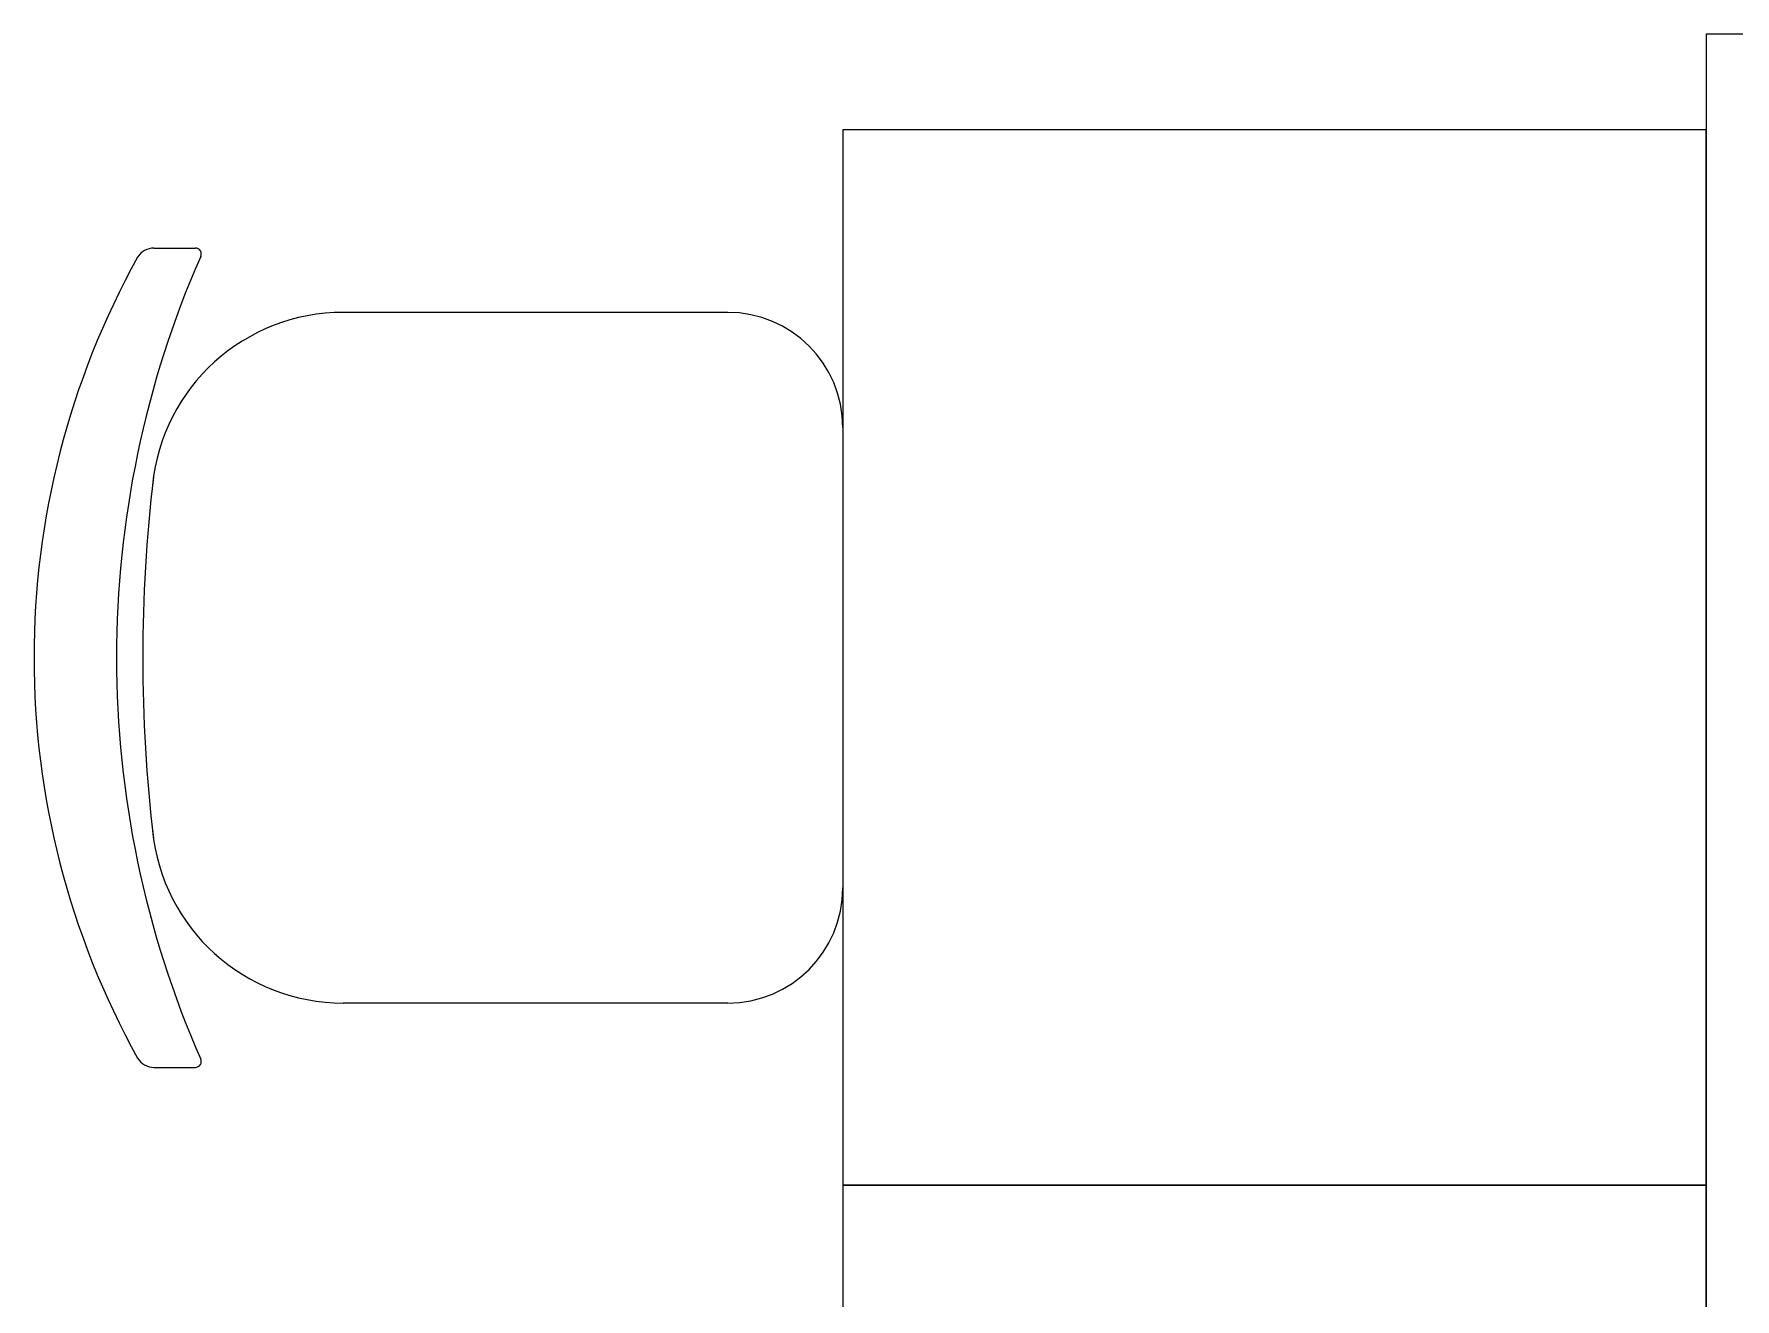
# Model space of a CAD drawing. Header units: millimetres. Extents: x -32 to 417638015, y -35 to 175284279.
# Drawn here: x 417184426 to 417185313, y 175249473 to 175250132 of the extents above; entities that cross this region are included whole.
import ezdxf

# ---------------------------------------------------------------- set-up
doc = ezdxf.new("R2010")
doc.units = ezdxf.units.MM
for name, color, linetype, lineweight in [('_ЭМ_ТХобщее_слой', 7, 'Continuous', 30), ('ТХ', 5, 'Continuous', 0), ('ШТРИХОВКА', 252, 'Continuous', 15)]:
    doc.layers.add(name, color=color, linetype=linetype, lineweight=lineweight)
doc.layers.add('ЭОМ_Лотки рабочие', color=5, linetype='Continuous')

# ---------------------------------------------------------------- blocks, each defined once
blk = doc.blocks.new('Стул ученич штабелир №5-7')
at = {"color": 0, "linetype": 'ByBlock', "lineweight": -2}
for p, q in [((-120.064222017827, -6.874120663269423e-05), (120.064222017827, 6.874120663269423e-05)), ((-120.0642220180016, -6.874130849610083e-05), (120.0642220177106, 6.874110476928763e-05)), ((-179.935777982173, -59.99993125879337), (-179.935777982173, -260.3112319844695)), ((-179.9357779823476, -59.99993125888795), (-179.9357779823476, -260.3112319845714)), ((180.064222017827, -59.99993125879337), (180.064222017827, -260.3112319844695)), ((180.0642220177106, -59.99993125888795), (180.0642220177106, -260.3112319845714)), ((-213.4357779821148, -359.0004116515302), (-213.4357779821148, -337.3406056039639)), ((-213.4357779822894, -359.0004116516247), (-213.4357779822894, -337.3406056040585)), ((213.564222017827, -359.0004116515302), (213.564222017827, -337.3406056039639)), ((213.5642220176524, -359.0004116516247), (213.5642220176524, -337.3406056040585))]:
    blk.add_line(p, q, dxfattribs=at)
for centre, radius, start, end in [((-119.9357779822312, -59.99993125879337), 60.00000000000227, 90, 180), ((-119.9357779823476, -59.99993125885157), 59.99999999995964, 90, 180), ((120.0642220178852, -59.99993125879337), 60.00000000000227, 0, 90), ((120.0642220177106, -59.99993125885157), 59.99999999995964, 0, 90), ((-79.93577798217302, -260.3112319844549), 100.0000000000176, 180, 264.2584419996841), ((-79.93577798234764, -260.3112319845568), 100.0000000000176, 180, 264.2584419996841), ((80.06422201782698, -260.3112319844549), 100.0000000000176, 275.7415580003159, 0), ((80.06422201765236, -260.3112319845568), 100.0000000000176, 275.7415580003159, 0), ((-210.435777982173, -337.3406056039494), 2.999999999983853, 63.89783268162118, 180), ((-210.4357779823476, -337.340605604044), 2.999999999983853, 63.89783268162118, 180), ((0.06422201782697812, 142.3201924452005), 520.8201237039044, 246.3195110063149, 293.6804889936851), ((0.06422201765235513, 142.3201924450987), 520.8201237039044, 246.3195110063149, 293.6804889936851), ((210.564222017827, -337.3406056039494), 2.999999999983853, 0, 116.1021673183788), ((210.5642220176524, -337.340605604044), 2.999999999983853, 0, 116.1021673183788), ((-203.435777982173, -359.0004116515447), 9.999999999989248, 180, 238.068250632605), ((-203.4357779823476, -359.0004116516466), 9.999999999989248, 180, 238.068250632605), ((0.06422201782697812, 435.5341415462426), 800.3966485555333, 263.2469772545854, 276.7530227454146), ((0.06422201765235513, 435.5341415461407), 800.3966485555333, 263.2469772545854, 276.7530227454146), ((203.564222017827, -359.0004116515447), 9.999999999989248, 301.931749367395, 0), ((203.5642220176524, -359.0004116516466), 9.999999999989248, 301.931749367395, 0), ((0.06422201782697812, 9.04909030158342), 430.5490215606072, 240.9916647866204, 299.0083352133797), ((0.06422201765235513, 9.049090301488832), 430.5490215606072, 240.9916647866204, 299.0083352133797)]:
    blk.add_arc(centre, radius, start, end, dxfattribs=at)
blk = doc.blocks.new('ТХ 3 этаж')
at = {"layer": 'ТХ', "color": 8}
for points in [[(60917.0079711696, 18472.6106939711), (60917.0079711696, 17272.6106939711), (61517.0079711696, 17272.6106939711), (61517.0079711696, 18472.6106939711)], [(60917.00797116931, 17872.6106939711), (60917.00797116931, 18422.6106939711), (60467.00797116931, 18422.6106939711), (60467.00797116931, 17872.6106939711)], [(60917.00797116931, 17322.6106939711), (60917.00797116931, 17872.6106939711), (60467.00797116931, 17872.6106939711), (60467.00797116931, 17322.6106939711)]]:
    blk.add_lwpolyline(points, close=True, dxfattribs=at)
at = {"layer": 'ТХ', "color": 8, "lineweight": 0, "rotation": 269.9999999999999}
blk.add_blockref('Стул ученич штабелир №5-7', (60467.00797116966, 18147.61069397087), dxfattribs=at)
blk = doc.blocks.new('План 3 этажа')
at = {"layer": 'ЭОМ_Лотки рабочие'}
blk.add_blockref('ТХ 3 этаж', (-7010.895253870607, 118.5421783487909), dxfattribs=at)
blk = doc.blocks.new('_ЭМ_ТХ2_3 этаж_нов')
at = {"layer": 'ТХ', "color": 8}
for points in [[(59899.2046880073, 18437.25106202787), (59899.2046880073, 17237.25106202787), (60499.2046880073, 17237.25106202787), (60499.2046880073, 18437.25106202787)], [(59899.20468800701, 17837.25106202788), (59899.20468800701, 18387.25106202788), (59449.20468800701, 18387.25106202788), (59449.20468800701, 17837.25106202788)], [(59899.20468800701, 17287.25106202788), (59899.20468800701, 17837.25106202788), (59449.20468800701, 17837.25106202788), (59449.20468800701, 17287.25106202788)]]:
    blk.add_lwpolyline(points, close=True, dxfattribs=at)
at = {"layer": 'ТХ', "color": 8, "lineweight": 0, "rotation": 269.9999999999999}
blk.add_blockref('Стул ученич штабелир №5-7', (59449.20468800736, 18112.25106202764), dxfattribs=at)

msp = doc.modelspace()

# ---------------------------------------------------------------- block references
at = {"layer": '_ЭМ_ТХобщее_слой', "lineweight": 50}
msp.add_blockref('_ЭМ_ТХ2_3 этаж_нов', (417125398.491967, 175231694.5649611), dxfattribs=at)
at = {"layer": 'ШТРИХОВКА'}
msp.add_blockref('План 3 этажа', (417131391.5839376, 175231540.6631508), dxfattribs=at)

doc.saveas('drawing.dxf')
